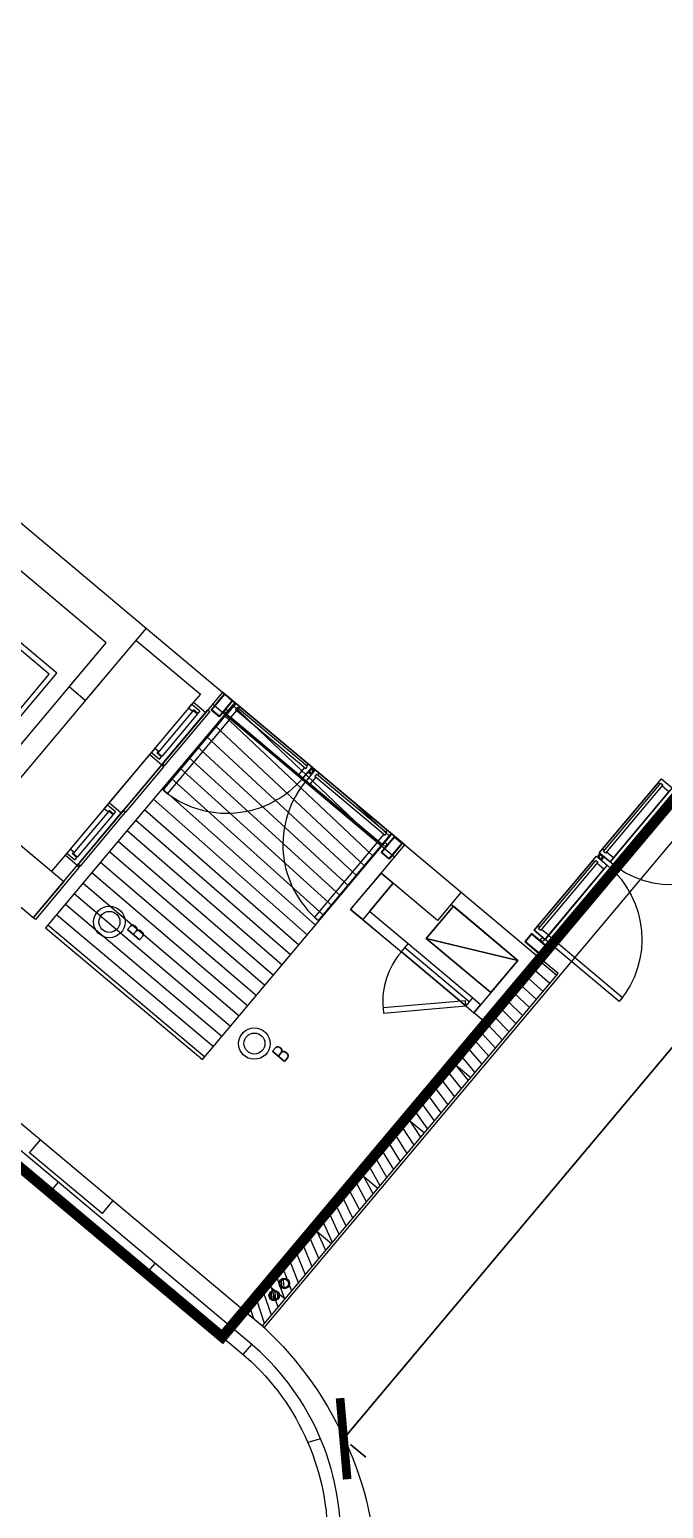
# Model space of a CAD drawing. Header units: millimetres. Extents: x 834140250 to 834644390, y 817877047 to 817987022.
# Drawn here: x 834372873 to 834378900, y 817889363 to 817903431 of the extents above; entities that cross this region are included whole.
import ezdxf

# ---------------------------------------------------------------- set-up
doc = ezdxf.new("R2010")
doc.units = ezdxf.units.MM
doc.header["$LTSCALE"] = 1000
doc.header["$MEASUREMENT"] = 0
doc.layers.get('Defpoints').update_dxf_attribs({"color": 150})
for name, color, linetype in [('3B52X-MAGP-P-L001_XB$0$VPA582_FS Equipment', 1, 'Continuous'), ('MGD031_1', 7, 'Continuous'), ('VPA040_Text', 3, 'Continuous')]:
    doc.layers.add(name, color=color, linetype=linetype)
doc.layers.add('3B52X-MAGP-P-ST01$0$VPA280_Structure', color=2, linetype='Continuous', lineweight=5)
doc.layers.add('VPAX', color=7, linetype='Continuous', lineweight=13)
doc.styles.add('1_2.5mm', font='arial.ttf', dxfattribs={"width": 0.8, "height": 0.0025})
doc.styles.add('3B52X-MAGP-P-L001_XB$0$adb-8094-p-ee002-n$0$Standard', font='romans.shx', dxfattribs={"width": 0.8})
doc.styles.add('Style-Arial', font='arial.ttf', dxfattribs={"width": 0.8})
doc.dimstyles.get("Standard").update_dxf_attribs({"dimtxt": 0.18, "dimasz": 0.18, "dimexe": 0.18, "dimexo": 0.06249999999999999, "dimgap": 0.09, "dimtad": 0, "dimtih": 1, "dimtoh": 1, "dimdec": 4, "dimzin": 1, "dimdsep": 46, "dimtxsty": '1_2.5mm', "dimcen": 0, "dimadec": 0, "dimazin": 0, "dimtfac": 1, "dimtdec": 4, "dimtofl": 0, "dimtmove": 0, "dimatfit": 3, "dimfxl": 0, "dimtolj": 1, "dimtzin": 1, "dimarcsym": 0})

# ---------------------------------------------------------------- blocks, each defined once
blk = doc.blocks.new('_ArchTick')
at = {"color": 0, "linetype": 'ByBlock', "const_width": 0.15}
blk.add_lwpolyline([(-0.5, -0.5), (0.5, 0.5)], dxfattribs=at)
blk = doc.blocks.new('*D45')
at = {"layer": 'Defpoints', "color": 0}
for p in [(834389904.8741274, 817907057.9567685), (834390049.0090702, 817906937.013191), (834375715.3374664, 817890147.5258512)]:
    blk.add_point(p, dxfattribs=at)
at = {"layer": 'MGD031_1', "color": 0, "lineweight": -2}
for p, q in [((834375859.472576, 817890026.5821337), (834390049.0090702, 817906937.013191)), ((834390114.6172736, 817906881.9613717), (834390258.7522162, 817906761.017794)), ((834375925.0806125, 817889971.5304543), (834376069.2157221, 817889850.5867367))]:
    blk.add_line(p, q, dxfattribs=at)
at = {"layer": 'MGD031_1', "color": 0, "lineweight": -2, "xscale": 547.6004642393601, "yscale": 547.6004642393601, "zscale": 547.6004642393601}
for p, rotation in [((834390049.0090702, 817906937.013191), 49.99999993868348), ((834375859.472576, 817890026.5821337), 229.9999999386835)]:
    blk.add_blockref('_ArchTick', p, dxfattribs=dict(at, rotation=rotation))
at = {"layer": 'MGD031_1', "color": 0, "insert": (834382548.9368771, 817898821.8880547), "char_height": 500, "attachment_point": 5, "rotation": 49.999999938683494, "style": 'Style-Arial'}
blk.add_mtext('22075', dxfattribs=at)
blk = doc.blocks.new('GFA_1F')
at = {"layer": 'VPAX', "ltscale": 500}
h = blk.add_hatch(dxfattribs=at)
h.set_pattern_fill('ANSI31', color=253, scale=1000, angle=45, style=0)
h.set_pattern_definition([(140.0000000000381, (-1031.948882460594, 15606.92866778374), (-80.34845121075374, -95.75555538992569), [])])
h.paths.add_polyline_path([(421.3962346315384, -13538.2070555687), (-349.9488962888718, -14457.46038603783), (1143.837767720222, -15710.89622497559), (1979.461659193039, -14715.03845024109), (2943.643073558807, -13565.97178554535), (1449.856414079666, -12312.53595042229)])
h = blk.add_hatch(dxfattribs=at)
h.set_pattern_fill('ANSI31', color=253, scale=800, angle=45, style=0)
h.set_pattern_definition([(139.999999968345, (1045.888045191765, -18857.60675406456), (-64.27876101097665, -76.60444427638481), [])])
h.paths.add_polyline_path([(1560.117303967476, -18116.21299147606), (1713.326200008392, -18244.77050459385), (4525.522017598152, -14893.3258150816), (4372.313121438026, -14764.76830196381)])
h = blk.add_hatch(dxfattribs=at)
h.set_pattern_fill('ANSI31', color=253, scale=150, angle=49.99999999756264, style=0)
h.set_pattern_definition([(94.99999999756257, (90317386.23964489, -1164839165.967979), (-18.67865058928975, -1.634170175724), [])])
edge = h.paths.add_edge_path()
edge.add_arc((1922.112832188606, -17840.37590658665), 40, 0, 360)
h = blk.add_hatch(dxfattribs=at)
h.set_pattern_fill('ANSI31', color=253, scale=150, angle=49.99999999756264, style=0)
h.set_pattern_definition([(94.99999999756257, (90317289.82446301, -1164839280.877129), (-18.67865058928975, -1.634170175724), [])])
edge = h.paths.add_edge_path()
edge.add_arc((1825.697650313377, -17955.28505599499), 40, 0, 360)
at = {"layer": '3B52X-MAGP-P-L001_XB$0$VPA582_FS Equipment', "color": 253}
blk.add_lwpolyline([(3271.889345288277, -14559.37711906433), (4141.839943766594, -14767.18942928314), (3884.724899888039, -15073.60720658302), (3271.889345288277, -14559.37711906433), (3529.004389166832, -14252.95934164524), (4141.839943766594, -14767.18942928314)], dxfattribs=at)
at = {"layer": '3B52X-MAGP-P-ST01$0$VPA280_Structure', "color": 253, "ltscale": 500}
for points in [[(229.0229746103287, -11745.02761077881), (-1456.274800181389, -10330.89486956596), (-1858.017055749893, -10809.67264521122), (-2011.225944399834, -10681.11512327194), (-1384.508025527, -9934.221793055534), (607.2075265645981, -11605.46957814693)], [(607.2075279951096, -11605.46957945824), (28.69867813587189, -12294.9095788002)], [(28.69867742061615, -12294.90957820415), (-124.5102119445801, -12166.35205543041), (229.0229743719101, -11745.0276106596)]]:
    blk.add_lwpolyline(points, dxfattribs=at)
for points in [[(-1077.691086292267, -13846.81218338013), (-788.4370507001877, -13502.09265518188), (-175.6015341281891, -14016.32272362709), (-464.8559330701828, -14361.04274892807)], [(2841.234525322914, -13936.93336081505), (3066.210188627243, -13668.81780564785), (3602.441299080849, -14118.76913225651), (3377.465635180473, -14386.88468778133)]]:
    blk.add_lwpolyline(points, close=True, dxfattribs=at)
at = {"layer": 'VPAX', "color": 253, "ltscale": 500}
for p, q in [((-1040.482555627823, -13257.96538567543), (229.0229740142822, -11745.02761030197)), ((382.2318633794785, -11873.5851328373), (-1096.179637908936, -13635.4873508215)), ((1059.346179962158, -12311.21077632904), (-129.8108971118927, -13728.39299368858)), ((1499.642712116241, -12354.32500302792), (2146.956860184669, -12897.4726742506)), ((1174.252847313881, -12407.62891852856), (-14.90423011779785, -13824.8111358881)), ((2060.180532693863, -13000.88867413998), (1412.866384744644, -12457.74100351334)), ((2098.482754945755, -13033.02805566788), (2129.131124615669, -13058.73170399666)), ((2254.203082323074, -12987.46294057369), (2900.69247508049, -13529.9319524765)), ((5474.934080839157, -13077.36371016502), (4947.452352762222, -13705.97599518299)), ((2813.916147947311, -13633.34795224667), (2167.426754951477, -13090.8789409399)), ((5050.868352770805, -13792.75232255459), (5578.35008084774, -13164.14003813267)), ((4857.462087512016, -13813.22221827507), (4329.988217830658, -14441.84109807014)), ((4433.404217481613, -14528.61742532253), (4960.87808740139, -13899.9985460043)), ((3711.702313661575, -15124.2351089716), (3098.866761565208, -14610.005017519)), ((3034.587996959686, -14686.60946536064), (3647.42354619503, -15200.8395575285)), ((3542.230125188828, -15754.02897584438), (3695.439006567001, -15882.58650660515)), ((3100.590583443642, -16280.35442650318), (3253.799471855164, -16408.91194844246)), ((2658.951100111008, -16806.679926157), (2812.159996032715, -16935.23743963242)), ((2217.311571717262, -17333.0053576231), (2370.520459532738, -17461.56288027763)), ((1775.671356081963, -17859.33021473885), (1928.880237579346, -17987.88774549961))]:
    blk.add_line(p, q, dxfattribs=at)
for points in [[(1564.192783951759, -18111.3620634079), (15335.91751992702, -1698.859773397446)], [(1728.407201170921, -18265.69561243057), (15504.20451593399, -1848.340036392212)], [(607.2075281143188, -11605.46957921982), (1220.043081521988, -12119.69966757298), (1220.043081521988, -12119.69966745377), (1334.949747800827, -12216.11780869961), (1174.252846598625, -12407.62891757488)], [(510.7893861532211, -11720.37624633312), (1123.624939918518, -12234.60633385181), (1059.346180915833, -12311.21077656746), (1174.252847552299, -12407.62891840935)], [(3066.210188508034, -13668.81780576706), (1334.949748635292, -12216.11780762672)], [(1334.949748754501, -12216.11780977249), (3066.210189223289, -13668.81780493259)], [(1059.346179962158, -12311.21077632904), (-161.9502791166306, -13766.69521832466)], [(2969.792047142982, -13783.72447216511), (1238.531607151031, -12331.02447402477)], [(1484.663111805916, -12372.17699599266), (1499.642712116241, -12354.32500350475), (1461.340489864349, -12322.18562304974), (1374.564162611961, -12425.60162293911), (1412.866384983063, -12457.74100351334), (1469.236209154129, -12390.56206297874)], [(2185.252499699593, -12929.6199246645), (1461.340489268303, -12322.18562352657), (1374.570754051208, -12425.59376752377), (2098.482754945755, -13033.02805566788), (2185.252499699593, -12929.6199246645)], [(-47.04357767105103, -13863.11338913441), (1174.252846956253, -12407.62891817093)], [(1174.252858281136, -12407.62892305851), (-47.04360067844391, -13863.11336481571)], [(1174.252846717834, -12407.62891793251), (-14.90423154830933, -13824.81113708019)], [(1413.684542417526, -12458.42751979828), (806.9301753044128, -13181.5292160511), (768.6411452293396, -13149.37412130833), (1375.395511865616, -12426.27242457867), (1413.684542298317, -12458.42751955986)], [(775.5919063091278, -12921.62761092186), (410.4884365797043, -13356.74096798897), (391.3373252153397, -13340.67127811909), (756.4407949447632, -12905.55792105198), (775.5919066667557, -12921.62761187553)], [(756.4408071041107, -12905.55793130398), (775.5919185876846, -12921.62762117386)], [(2131.977259874344, -12915.32466757298), (2146.956860303879, -12897.47267520428), (2185.259082436562, -12929.6120557785), (2098.482754826546, -13033.02805566788), (2060.180532574654, -13000.88867485523), (2116.550357103348, -12933.70973443985)], [(2178.879522800446, -12937.21491909027), (2201.85714673996, -12956.49541592598), (2195.749780297279, -12963.77389872074), (2182.34398663044, -12952.5251134634), (2179.098930835724, -12956.3925318718), (2171.821363210678, -12950.28610432148), (2159.585494160652, -12964.86825883389), (2170.11862552166, -12973.70659673214), (2168.833051085472, -12975.23868620396), (2156.00550699234, -12964.47510933876)], [(2239.223482012749, -13005.3149330616), (2254.203082323074, -12987.46294057369), (2215.900860071182, -12955.32356011868), (2129.124532818794, -13058.73956000805), (2167.426754951477, -13090.87894058228), (2223.796579122543, -13023.70000004768)], [(2938.994709134102, -13562.07134270668), (2215.900860071182, -12955.32356011868), (2129.131124854088, -13058.73170411587), (2852.224964380264, -13665.47947371006), (2938.994709134102, -13562.07134270668)], [(2176.81632065773, -13001.90270030499), (2153.781567692757, -12982.57426667213), (2159.888934016228, -12975.29578375816), (2173.294727563858, -12986.54456913471), (2176.539783596992, -12982.67715060711), (2183.817351102829, -12988.78357827663), (2196.053220033646, -12974.20142352581), (2185.520088672638, -12965.36308562756), (2186.805662870407, -12963.83099615574), (2199.690336108208, -12974.64250981808)], [(4915.312972187996, -13744.27821838856), (5507.065613031387, -13039.05488264561), (5610.473756670952, -13125.82461822033), (5018.721123099327, -13831.04793953896), (4915.312972187996, -13744.27821838856)], [(5492.786073446274, -13092.34331095219), (5474.934080958366, -13077.36371064186), (5507.073461532593, -13039.06148850918), (5610.489461302757, -13125.83781588078), (5578.350080609322, -13164.14003813267), (5511.17114007473, -13107.7702139616)], [(391.3373509645462, -13340.67129969597), (410.4884624481201, -13356.74098968506)], [(2813.909556984901, -13633.35581338406), (2207.155190110207, -14356.45750975609), (2245.470597147942, -14388.58116996288), (2852.224964380264, -13665.47947382927), (2813.909557104111, -13633.35581338406)], [(2885.712874889374, -13547.78394472599), (2900.69247508049, -13529.93195223808), (2938.994697570801, -13562.07133293152), (2852.218370079994, -13665.48733270168), (2813.916147828102, -13633.34795200825), (2870.285972118378, -13566.16901147366)], [(-179.9864069223404, -14021.54841256142), (-47.04361283779144, -13863.11336028576), (-161.9502792358398, -13766.69521820545), (-290.508199095726, -13919.90458118916)], [(4297.848836898804, -14480.14332020283), (4889.601477622986, -13774.91998445988), (4993.00962126255, -13861.6897200346), (4401.256987810135, -14566.91304147243), (4297.848836898804, -14480.14332020283)], [(4875.314079880714, -13828.2018185854), (4857.462087512016, -13813.22221827507), (4889.601467967033, -13774.91999614239), (4993.017467856407, -13861.69632351398), (4960.87808740139, -13899.99854564667), (4893.699146866798, -13843.6287214756)], [(4922.915835380554, -13750.65777814388), (4903.635316371918, -13773.63538348675), (4910.913793444633, -13779.74275672436), (4922.162592053413, -13766.33697426319), (4926.029918193817, -13769.58213984966), (4932.136553287506, -13762.30474627018), (4946.718696594238, -13774.54062879086), (4937.880348443985, -13785.07375144958), (4939.4124366045, -13786.35932743549), (4950.176025986671, -13773.53179383278)], [(4936.180608272552, -13814.00453543663), (4955.50906431675, -13790.96980118752), (4948.230587244034, -13784.8624278307), (4936.981788992882, -13798.26821053028), (4933.11446249485, -13795.02304494381), (4927.00782752037, -13802.30043852329), (4912.425684332848, -13790.06455588341), (4921.26403260231, -13779.53143298626), (4919.731944561005, -13778.24585711956), (4908.920418143272, -13791.13051962852)], [(4965.304345369339, -13720.95559644699), (4947.452352762222, -13705.97599625587), (4915.312972307205, -13744.27821838856), (5018.728972434998, -13831.05454576015), (5050.868353009224, -13792.75232326984), (4983.689412117004, -13736.3824993372)], [(-27.89276707172394, -13879.1834372282), (-445.704820394516, -14377.11243891716), (-464.8559317588806, -14361.04274904728), (-47.04387819766998, -13863.11374723911), (-27.8927663564682, -13879.18343806267)], [(-47.04389262199402, -13863.11373579502), (-27.8927811384201, -13879.1834256649)], [(3034.587997198105, -14686.60946524143), (3098.866758823395, -14610.00502097607), (2731.165530204773, -14301.46705508232), (2956.141191840172, -14033.35150206089), (2841.234525680542, -13936.93336033821), (2584.119481682777, -14243.35113728046), (2551.980101585388, -14281.65335857868), (3034.587994337082, -14686.6094686985)], [(3602.441298961639, -14118.7691321373), (4353.164751529694, -14748.70090425014), (3838.934663057327, -15361.5364574194), (3724.027997374535, -15265.11831688881)], [(3506.023157477379, -14233.67579865456), (4141.839943766594, -14767.18942940235), (3724.027994036674, -15265.118314147)], [(4347.840210199356, -14456.82069814205), (4329.988217830658, -14441.84109783173), (4297.848836898804, -14480.14332020283), (4401.264837026596, -14566.91964757442), (4433.404217481613, -14528.61742508411), (4366.225276947021, -14472.24760091305)], [(3711.702313661575, -15124.23510885239), (3098.866758823395, -14610.00502097607)], [(4433.412073373795, -14528.62402260303), (5138.643256306648, -15120.38324773312), (5106.488161325455, -15158.67227804661), (4401.256978154182, -14566.91305303574), (4433.412073135376, -14528.62402260303)], [(1560.110339522362, -18116.22129142284), (4372.305487036705, -14764.776065588)], [(1560.118679642677, -18116.21739172935), (4372.313835501671, -14764.77215588093)], [(3647.423552393913, -15200.83955359459), (3034.587997198105, -14686.60946536064)], [(3679.562933206558, -15162.53733122349), (3066.727378129959, -14648.30724322796)], [(292.3170847892761, -17052.40198433399), (189.4710519313812, -17174.96911334991), (-499.968930721283, -16596.46024549007), (-397.122913479805, -16473.89313495159)], [(-307.2720049619675, -16973.5443700552), (-226.923553943634, -16877.78881490231)], [(611.9813268184662, -17744.88950169086), (692.3297778367996, -17649.13394653797)], [(1531.174711227417, -18516.3060759306), (1611.528548598289, -18420.54410159588)], [(2266.972163081169, -19319.57001316547), (2145.809480905533, -19354.0569716692)]]:
    blk.add_lwpolyline(points, dxfattribs=at)
blk.add_lwpolyline([(2457.051896929741, -25046.24331796169), (2457.027939558029, -20260.67546820641, 0.2216933494231874), (1590.787894248962, -18403.0298345089), (-13096.47019803524, -6078.956970572472), (-12967.91267597675, -5925.74808204174), (1719.047433137894, -18249.57119166851, -0.2121589479348903), (2807.051896929741, -20794.59185576439), (2807.051896929741, -25046.24231672287)], format="xyb", close=True, dxfattribs=at)
for points in [[(-13176.81864929199, -6174.712525963783), (1510.43944311142, -18498.785389781, -0.2216933494237365), (2332.027939677238, -20260.67609381676), (2332.051896929741, -25046.24394369125)], [(1212.687588810921, -12400.71727573872), (779.9811375141144, -12916.39673006535, -0.6681788104055074), (776.456659078598, -12915.28546512127), (773.796077132225, -12884.87470281124), (1193.536477684975, -12384.64758563042), (1212.687589406967, -12400.71727657318)], [(2098.482754945755, -13033.02805542946, -0.4142135626655697), (768.641144990921, -13149.37412106991, -0.3986640772868351)], [(2129.124532938004, -13058.73956000805, 0.4142135626655697), (2245.47059738636, -14388.58117008209, 0.3986640772868351)], [(409.2028965950012, -13358.27308678627), (-23.50355446338654, -13873.95254075527, -0.6681788104055074), (-27.02803289890289, -13872.84127604961), (-29.68861472606659, -13842.43051350117), (390.0517854690552, -13342.20339679718), (409.2028971910477, -13358.27308762074)], [(5018.728972196579, -13831.05454564095, 0.4142135622522057), (6315.704926729202, -13717.58385312557, 0.3986640772868351)], [(4993.017467737198, -13861.69632351398, -0.4142135622522057), (5106.488161206245, -15158.67227816582, -0.3986640772868351)], [(3034.587999105453, -14686.60946643353, 0.2034222945469556), (2860.767869234085, -15221.67770957947)]]:
    blk.add_lwpolyline(points, format="xyb", dxfattribs=at)
for points in [[(-2318.537817835808, -11630.7515873909), (-2431.025649428368, -11764.80936467648), (-1013.843430042267, -12953.96644306183), (-242.4982981681824, -12034.71311163902), (-1659.680517435074, -10845.55603337288), (-1772.168349385262, -10979.61381101608), (-1695.563905119896, -11043.89257204533), (-1615.215453624725, -10948.1370164156), (-312.9399007558823, -12040.87595331669), (-1020.006271719933, -12883.52484047413), (-2322.281824588776, -11790.78590357304), (-2241.933373570442, -11695.03034842014)], [(1302.147784233093, -12449.6751486063), (1225.543339729309, -12385.39638745785), (1354.100861549377, -12232.18749892712), (1430.705305814743, -12296.46625995636)], [(1302.147784233093, -12449.6751486063), (1225.543339729309, -12385.39638745785), (1354.100861549377, -12232.18749892712), (1430.705305814743, -12296.46625995636)], [(421.3962346315384, -13538.2070555687), (-349.9488962888718, -14457.46038603783), (1143.837767720222, -15710.89622497559), (1979.461659193039, -14715.03845024109), (2943.643073558807, -13565.97178554535), (1449.856414079666, -12312.53595042229)], [(1011.137110829353, -12368.66411089897), (1043.276491522789, -12330.36188852787), (1119.880935668945, -12394.6406494379), (1100.597307562828, -12417.62198257446), (1058.464863419533, -12382.26866364479), (1045.609110951424, -12397.58955276012)], [(1301.531499624252, -12442.63098835945), (1232.587499856949, -12384.78010332584), (1354.717145681381, -12239.23165917397), (1423.661145687103, -12297.08254432678)], [(1301.531499624252, -12442.63098835945), (1232.587499856949, -12384.78010332584), (1354.717145681381, -12239.23165917397), (1423.661145687103, -12297.08254432678)], [(1458.716980218887, -12381.31831681728), (2127.274601221085, -12942.70917212963), (2142.700771093369, -12924.32349073887), (1474.144615054131, -12362.93386507034)], [(718.4036130905151, -12795.31649875641), (1059.081147313118, -12389.31282353401), (1097.383369803429, -12421.45220446587), (756.7058355808258, -12827.45587956905)], [(689.7432059049606, -12751.68645131588), (657.603825211525, -12789.98867332935), (734.2082691192627, -12854.26743459702), (753.4918971061707, -12831.28610169888), (711.3594530820847, -12795.9327827692), (724.2152055501938, -12780.61189353466)], [(255.8614840507507, -13268.76658332348), (641.5341359376907, -12809.13978588581), (756.4408030509949, -12905.55792784691), (370.7681511640549, -13365.18472540379)], [(2213.270756721497, -13014.46411216259), (2881.010216355324, -13575.16844892502), (2896.436386227608, -13556.78276753426), (2228.69839155674, -12996.07966041565)], [(5519.92539870739, -13096.84025621414), (4974.690829396248, -13747.10746061802), (4956.306377649307, -13731.67982530594), (5501.539717793465, -13081.41408622265)], [(-85.08110070228577, -13752.8722910881), (255.5964335203171, -13346.86861598492), (293.8986560106277, -13379.00799679756), (-46.7788782119751, -13785.01167190075)], [(207.6523970365524, -13326.21990334988), (239.7917777299881, -13287.91768085957), (316.396222114563, -13352.19644165039), (297.1125937700272, -13375.17777466774), (254.9801496267319, -13339.82445597649), (242.1243971586227, -13355.14534521103)], [(2917.683397650719, -13805.27048683167), (2841.078953266144, -13740.99172580242), (2969.636475205421, -13587.78283727169), (3046.240919470787, -13652.06159830093)], [(2917.683397650719, -13805.27048683167), (2841.078953266144, -13740.99172580242), (2969.636475205421, -13587.78283727169), (3046.240919470787, -13652.06159830093)], [(2917.067113518715, -13798.22632658482), (2848.123113512993, -13740.37544167042), (2970.252759456635, -13594.82699751854), (3039.196759343147, -13652.67788255215)], [(2917.067113518715, -13798.22632658482), (2848.123113512993, -13740.37544167042), (2970.252759456635, -13594.82699751854), (3039.196759343147, -13652.67788255215)], [(-113.7415078878403, -13709.24224376678), (-145.8808887004852, -13747.54446566105), (-69.27644467353821, -13811.82322692871), (-49.99281656742096, -13788.84189391136), (-92.12526082992554, -13753.4885751009), (-79.26950824260712, -13738.16768586636)], [(4902.461263179779, -13832.70535767078), (4357.226693868637, -14482.97256207466), (4338.842242240906, -14467.54492688179), (4884.075582385063, -13817.27918767929)], [(2841.234525322914, -13936.93336081505), (2956.141191840172, -14033.35150194168), (2666.886765956879, -14378.07149922848), (2551.980101585388, -14281.65335857868)], [(2731.165528655052, -14301.46705389023), (2666.886765956879, -14378.07149922848), (3034.587994217873, -14686.6094686985), (3098.866758465767, -14610.00502049923)], [(4361.067460298538, -14715.94706404209), (4425.346221208572, -14639.34261977673), (4272.137332677841, -14510.78509795666), (4207.858571767807, -14587.38954234123)], [(4361.067460298538, -14715.94706404209), (4425.346221208572, -14639.34261977673), (4272.137332677841, -14510.78509795666), (4207.858571767807, -14587.38954234123)], [(4360.451176166534, -14708.90290391445), (4418.302061080933, -14639.95890390873), (4272.753616809845, -14517.8292580843), (4214.902731895447, -14586.77325820923)], [(4360.451176166534, -14708.90290391445), (4418.302061080933, -14639.95890390873), (4272.753616809845, -14517.8292580843), (4214.902731895447, -14586.77325820923)], [(1560.117303967476, -18116.21299147606), (1713.326200008392, -18244.77050459385), (4525.522017598152, -14893.3258150816), (4372.313121438026, -14764.76830196381)], [(2864.937487602234, -15269.29820537567), (3647.4235496521, -15200.83955335617), (3643.065762996674, -15151.02981877327), (2860.579701066017, -15219.48847043514)], [(3788.306756854057, -15188.51386880875), (3711.702312469482, -15124.23510801792), (3647.423550248146, -15200.83955252171), (3724.027996659279, -15265.11831462383)]]:
    blk.add_lwpolyline(points, close=True, dxfattribs=at)
for centre, radius in [((1370.93904876709, -12398.80741250515), 16.49999982309191), ((2879.235010504723, -13664.40460729599), 16.49999982309191), ((258.7388617992401, -14401.0158149004), 150), ((258.7388617992401, -14401.0158149004), 99.99999999999997), ((4374.470626711845, -14570.54476153851), 16.49999982309191), ((1637.618859291077, -15558.03351283073), 150), ((1637.618859291077, -15558.03351283073), 99.99999999999997), ((1922.112832188606, -17840.37590658665), 50), ((1922.112832188606, -17840.37590658665), 40), ((1825.697650313377, -17955.28505599499), 50), ((1825.697650313377, -17955.28505599499), 40)]:
    blk.add_circle(centre, radius, dxfattribs=at)
at = {"layer": 'VPAX', "color": 253, "ltscale": 500, "style": '3B52X-MAGP-P-L001_XB$0$adb-8094-p-ee002-n$0$Standard', "width": 0.8}
for p in [(532.9056800603867, -14586.42580091953), (1911.785677552223, -15743.44349884987)]:
    blk.add_text('B', height=150, rotation=50.00000349318146, dxfattribs=at).set_placement(p)

msp = doc.modelspace()

# ---------------------------------------------------------------- linework, layer by layer
at = {"layer": 'VPA040_Text', "color": 2, "ltscale": 500, "const_width": 100}
msp.add_lwpolyline([(834374330.8655388, 817919701.8442577), (834360559.0595618, 817903289.3231065), (834360406.0153853, 817903417.829687), (834360197.0261588, 817903168.9351636), (834374705.9078021, 817890994.5379124), (834388895.4444628, 817907904.9688294), (834374386.5626234, 817920079.3662232), (834374177.6566503, 817919830.4017793), (834374330.86554, 817919701.8442564)], dxfattribs=at)

# ---------------------------------------------------------------- block references
msp.add_blockref('GFA_1F', (834373373.8447961, 817909343.6476687))

# ---------------------------------------------------------------- dimensions: what is measured, and where the dimension line sits
at = {"layer": 'MGD031_1'}
dim = msp.add_linear_dim(base=(834390049.0090702, 817906937.013191), p1=(834375715.3374664, 817890147.5258512), p2=(834389904.8741273, 817907057.9567685), angle=49.99999993868527, dimstyle='Standard', override={"dimscale": 50, "dimtxt": 10, "dimasz": 10.9520092847872, "dimexe": 5.476004642393601, "dimexo": 5.476004642393601, "dimgap": 5.476004642393601, "dimtad": 1, "dimtih": 0, "dimtoh": 0, "dimdec": 0, "dimzin": 11, "dimtxsty": 'Style-Arial', "dimblk": 'ArchTick', "dimadec": 4, "dimazin": 3, "dimtdec": 0, "dimatfit": 1, "dimfrac": 2, "dimtolj": 0, "dimtzin": 11}, dxfattribs=at)
dim.commit()
dim.dimension.update_dxf_attribs({"geometry": '*D45', "text_midpoint": (834382548.9368771, 817898821.8880547)})

doc.saveas('drawing.dxf')
